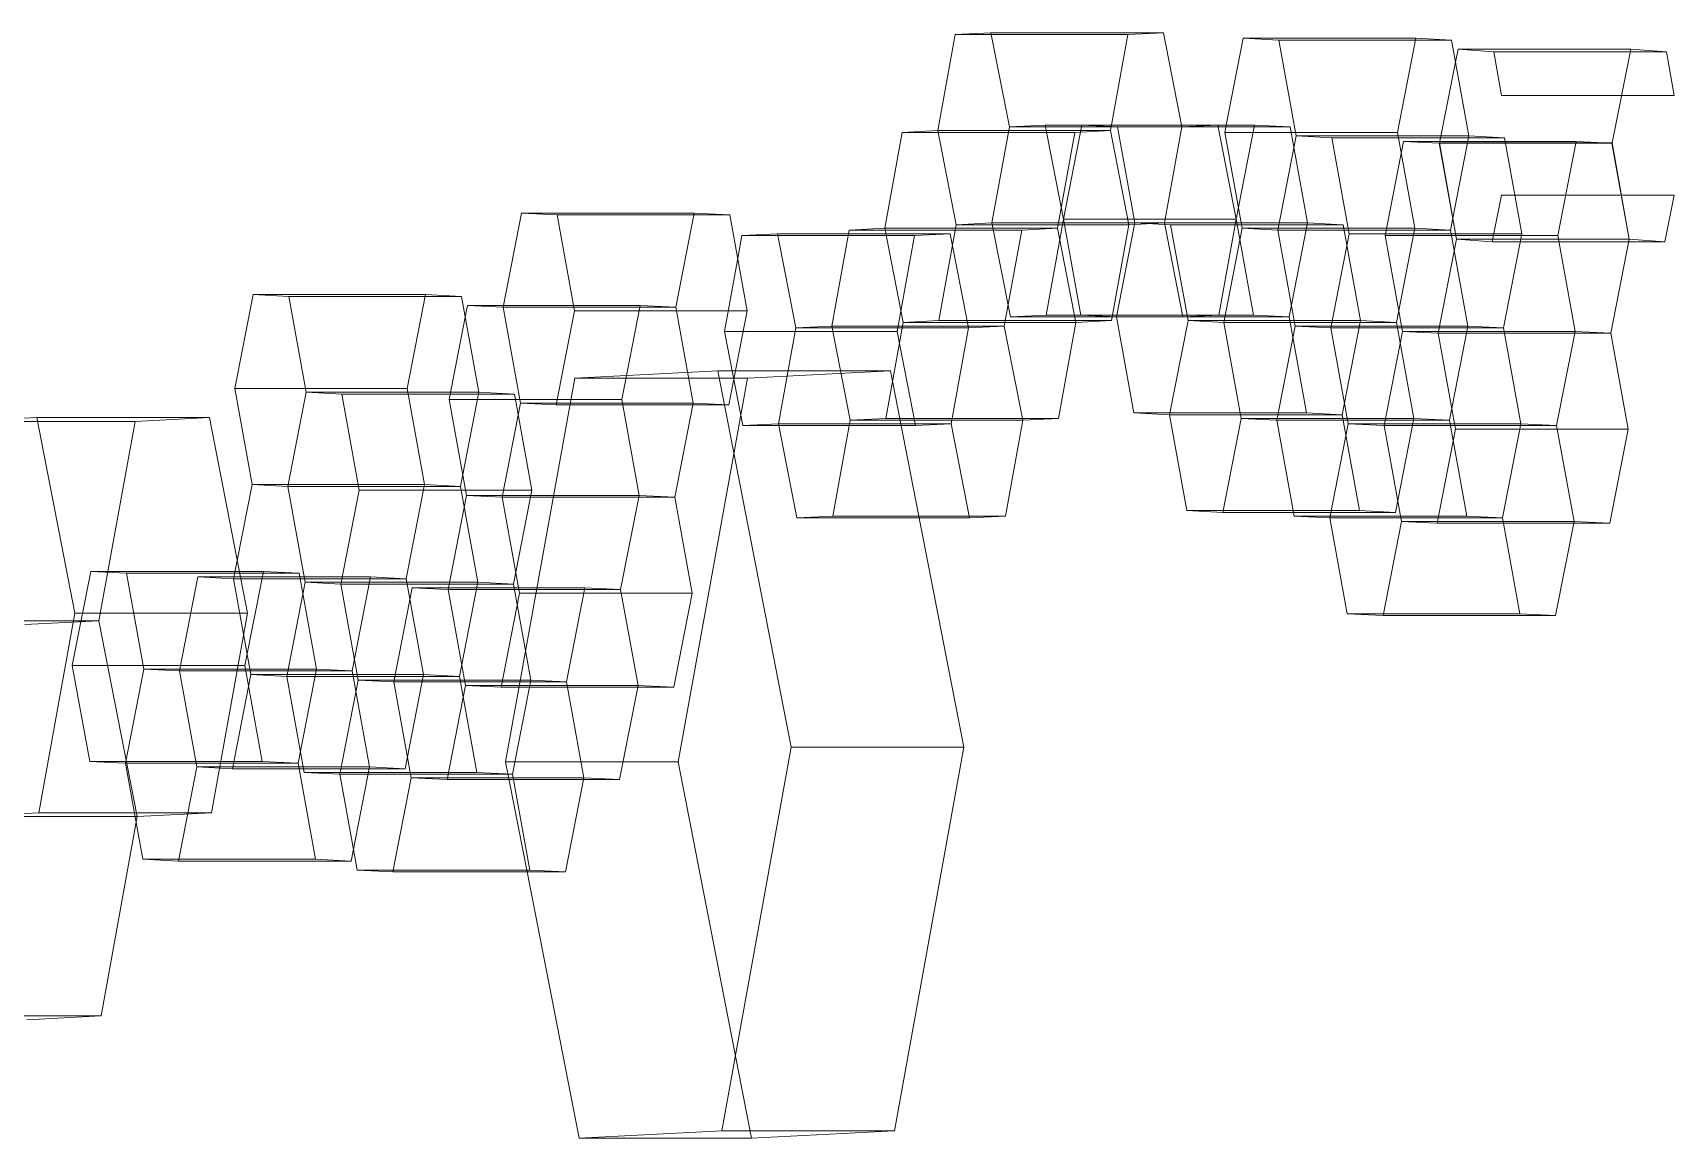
# Model space of a CAD drawing. Header units: millimetres. Extents: x 0 to 550, y -730 to 20.
# Drawn here: x 450.95 to 468.93, y -282.47 to -270.35 of the extents above; entities that cross this region are included whole.
import ezdxf

# ---------------------------------------------------------------- set-up
doc = ezdxf.new("R2010")
doc.units = ezdxf.units.MM
doc.layers.add('auxiliary', color=50, linetype='Continuous')

# ---------------------------------------------------------------- blocks, each defined once
blk = doc.blocks.new('A$C6284043d')
at = {"color": 3, "linetype": 'Continuous', "lineweight": 0, "extrusion": (-2.22045e-16, 1, -2.22045e-16)}
for p, q in [((-53397.02, 1851.35), (-53377.45, 1852.34)), ((-53282.9, 1852.34), (-53377.45, 1852.34)), ((-53302.47, 1851.35), (-53282.9, 1852.34)), ((-53282.9, 1852.34), (-53272.83, 1800.77)), ((-53406.53, 1798.79), (-53397.02, 1851.35)), ((-53302.47, 1851.35), (-53397.02, 1851.35)), ((-53311.98, 1798.79), (-53302.47, 1851.35)), ((-53248.61, 1801.76), (-53239.32, 1849.36)), ((-53248.61, 1801.76), (-53239.32, 1849.36)), ((-53144.77, 1849.36), (-53239.32, 1849.36)), ((-53144.77, 1849.36), (-53239.32, 1849.36)), ((-53154.84, 1797.79), (-53144.77, 1849.36)), ((-53154.84, 1797.79), (-53144.77, 1849.36)), ((-53144.77, 1849.36), (-53125.2, 1848.37)), ((-53144.77, 1849.36), (-53125.2, 1848.37)), ((-53125.2, 1848.37), (-53115.69, 1795.81)), ((-53125.2, 1848.37), (-53115.69, 1795.81)), ((-53123.02, 1836.31), (-53121.61, 1843.39)), ((-53027.06, 1843.39), (-53121.61, 1843.39)), ((-53037.26, 1792.08), (-53027.06, 1843.39)), ((-53027.06, 1843.39), (-53007.49, 1841.91)), ((-53007.49, 1841.91), (-53027.35, 1841.91)), ((-53007.49, 1841.91), (-53003.24, 1817.93)), ((-53003.24, 1817.93), (-53032.12, 1817.93)), ((-53426.1, 1797.79), (-53406.53, 1798.79)), ((-53311.98, 1798.79), (-53406.53, 1798.79)), ((-53311.98, 1798.79), (-53406.53, 1798.79)), ((-53331.55, 1797.79), (-53311.98, 1798.79)), ((-53301.91, 1747.22), (-53311.98, 1798.79)), ((-53311.98, 1798.79), (-53301.91, 1747.22)), ((-53272.83, 1800.77), (-53282.34, 1748.21)), ((-53272.83, 1800.77), (-53282.34, 1748.21)), ((-53253.26, 1801.76), (-53273.02, 1801.76)), ((-53253.26, 1801.76), (-53272.83, 1800.77)), ((-53233.13, 1801.76), (-53253.26, 1801.76)), ((-53243.19, 1750.2), (-53253.26, 1801.76)), ((-53243.19, 1750.2), (-53233.13, 1801.76)), ((-53233.13, 1801.76), (-53213.55, 1800.77)), ((-53213.55, 1800.77), (-53204.05, 1748.21)), ((-53435.61, 1745.24), (-53426.1, 1797.79)), ((-53331.55, 1797.79), (-53426.1, 1797.79)), ((-53341.05, 1745.24), (-53331.55, 1797.79)), ((-53154.84, 1797.79), (-53213.02, 1797.79)), ((-53154.84, 1797.79), (-53213.02, 1797.79)), ((-53145.33, 1745.24), (-53154.84, 1797.79)), ((-53145.33, 1745.24), (-53154.84, 1797.79)), ((-53115.69, 1795.81), (-53125.76, 1744.24)), ((-53115.69, 1795.81), (-53125.76, 1744.24)), ((-53115.69, 1795.81), (-53125.76, 1744.24)), ((-53096.12, 1794.82), (-53115.69, 1795.81)), ((-53086.61, 1742.26), (-53096.12, 1794.82)), ((-53056.98, 1792.83), (-53095.76, 1792.83)), ((-53056.98, 1792.83), (-53067.04, 1741.27)), ((-53037.4, 1791.84), (-53056.98, 1792.83)), ((-53037.26, 1792.08), (-53042.09, 1792.08)), ((-53027.9, 1739.28), (-53037.4, 1791.84)), ((-53027.9, 1739.28), (-53037.26, 1792.08)), ((-53003.24, 1763.4), (-53032.17, 1763.4)), ((-53003.24, 1763.4), (-53008.33, 1737.8)), ((-53644.43, 1703), (-53634.55, 1753.57)), ((-53540, 1753.57), (-53634.55, 1753.57)), ((-53540, 1753.57), (-53550.07, 1702.01)), ((-53520.43, 1752.58), (-53540, 1753.57)), ((-53510.92, 1700.02), (-53520.43, 1752.58)), ((-53455.54, 1742.26), (-53455.18, 1744.24)), ((-53455.18, 1744.24), (-53435.61, 1745.24)), ((-53360.63, 1744.24), (-53455.18, 1744.24)), ((-53341.05, 1745.24), (-53435.61, 1745.24)), ((-53341.05, 1745.24), (-53435.61, 1745.24)), ((-53360.63, 1744.24), (-53370.13, 1691.68)), ((-53341.05, 1745.24), (-53360.63, 1744.24)), ((-53330.99, 1693.67), (-53341.05, 1745.24)), ((-53330.99, 1693.67), (-53341.05, 1745.24)), ((-53301.91, 1747.22), (-53311.42, 1694.66)), ((-53282.34, 1748.21), (-53301.91, 1747.22)), ((-53282.34, 1748.21), (-53272.27, 1696.65)), ((-53252.7, 1697.64), (-53243.19, 1750.2)), ((-53233.69, 1697.64), (-53243.19, 1750.2)), ((-53204.05, 1748.21), (-53214.11, 1696.65)), ((-53204.05, 1748.21), (-53214.11, 1696.65)), ((-53184.48, 1747.22), (-53204.05, 1748.21)), ((-53174.97, 1694.66), (-53184.48, 1747.22)), ((-53145.33, 1745.24), (-53184.12, 1745.24)), ((-53145.33, 1745.24), (-53184.12, 1745.24)), ((-53145.33, 1745.24), (-53184.12, 1745.24)), ((-53155.4, 1693.67), (-53145.33, 1745.24)), ((-53145.33, 1745.24), (-53125.76, 1744.24)), ((-53125.76, 1744.24), (-53145.33, 1745.24)), ((-53125.76, 1744.24), (-53145.33, 1745.24)), ((-53125.76, 1744.24), (-53116.25, 1691.68)), ((-53125.76, 1744.24), (-53116.25, 1691.68)), ((-53516.14, 1728.86), (-53513.9, 1741.27)), ((-53513.9, 1741.27), (-53494.32, 1742.26)), ((-53419.34, 1741.27), (-53513.9, 1741.27)), ((-53399.77, 1742.26), (-53494.32, 1742.26)), ((-53419.34, 1741.27), (-53428.85, 1688.71)), ((-53399.77, 1742.26), (-53419.34, 1741.27)), ((-53389.71, 1690.69), (-53399.77, 1742.26)), ((-53096.68, 1690.69), (-53086.61, 1742.26)), ((-53067.04, 1741.27), (-53086.81, 1741.27)), ((-53067.04, 1741.27), (-53057.53, 1688.71)), ((-53037.96, 1687.71), (-53027.9, 1739.28)), ((-53008.33, 1737.8), (-53028.19, 1737.8)), ((-53008.33, 1737.8), (-53027.9, 1739.28)), ((-53791.69, 1657.39), (-53781.63, 1708.95)), ((-53687.08, 1708.95), (-53781.63, 1708.95)), ((-53697.14, 1657.39), (-53687.08, 1708.95)), ((-53687.08, 1708.95), (-53667.5, 1707.96)), ((-53667.5, 1707.96), (-53658, 1655.4)), ((-53665.45, 1696.58), (-53664.19, 1703)), ((-53569.64, 1703), (-53664.19, 1703)), ((-53579.71, 1651.43), (-53569.64, 1703)), ((-53569.64, 1703), (-53550.07, 1702.01)), ((-53550.07, 1702.01), (-53540.56, 1649.45)), ((-53550.07, 1702.01), (-53540.56, 1649.45)), ((-53520.99, 1648.46), (-53510.92, 1700.02)), ((-53399.21, 1638.13), (-53389.71, 1690.69)), ((-53399.21, 1638.13), (-53389.71, 1690.69)), ((-53370.13, 1691.68), (-53389.9, 1691.68)), ((-53370.13, 1691.68), (-53389.9, 1691.68)), ((-53389.71, 1690.69), (-53370.13, 1691.68)), ((-53370.13, 1691.68), (-53360.07, 1640.12)), ((-53370.13, 1691.68), (-53360.07, 1640.12)), ((-53340.49, 1641.11), (-53330.99, 1693.67)), ((-53311.42, 1694.66), (-53330.99, 1693.67)), ((-53272.27, 1696.65), (-53311.06, 1696.65)), ((-53299.16, 1644.09), (-53308.67, 1696.65)), ((-53272.27, 1696.65), (-53252.7, 1697.64)), ((-53214.11, 1696.65), (-53272.27, 1696.65)), ((-53214.11, 1696.65), (-53272.27, 1696.65)), ((-53233.69, 1697.64), (-53252.7, 1697.64)), ((-53214.11, 1696.65), (-53233.69, 1697.64)), ((-53214.11, 1696.65), (-53204.61, 1644.09)), ((-53174.97, 1694.66), (-53185.03, 1643.09)), ((-53185.03, 1643.09), (-53174.97, 1694.66)), ((-53155.4, 1693.67), (-53174.97, 1694.66)), ((-53145.89, 1641.11), (-53155.4, 1693.67)), ((-53145.89, 1641.11), (-53155.4, 1693.67)), ((-53126.32, 1640.12), (-53116.25, 1691.68)), ((-53116.25, 1691.68), (-53126.32, 1640.12)), ((-53116.25, 1691.68), (-53096.68, 1690.69)), ((-53116.25, 1691.68), (-53096.68, 1690.69)), ((-53096.68, 1690.69), (-53087.17, 1638.13)), ((-53428.85, 1688.71), (-53513.13, 1688.71)), ((-53428.85, 1688.71), (-53418.78, 1637.14)), ((-53057.53, 1688.71), (-53096.32, 1688.71)), ((-53057.53, 1688.71), (-53096.32, 1688.71)), ((-53067.6, 1637.14), (-53057.53, 1688.71)), ((-53057.53, 1688.71), (-53037.96, 1687.71)), ((-53057.53, 1688.71), (-53037.96, 1687.71)), ((-53037.96, 1687.71), (-53028.46, 1635.15)), ((-53510.78, 1663.17), (-53548.8, 1452.96)), ((-53510.78, 1663.17), (-53518.12, 1663.17)), ((-53432.5, 1667.14), (-53517.34, 1667.14)), ((-53432.5, 1667.14), (-53510.78, 1663.17)), ((-53392.24, 1460.9), (-53432.5, 1667.14)), ((-53697.14, 1657.39), (-53791.69, 1657.39)), ((-53782.19, 1604.83), (-53791.69, 1657.39)), ((-53687.64, 1604.83), (-53697.14, 1657.39)), ((-53658, 1655.4), (-53668.06, 1603.83)), ((-53658, 1655.4), (-53668.06, 1603.83)), ((-53638.42, 1654.41), (-53658, 1655.4)), ((-53628.92, 1601.85), (-53638.42, 1654.41)), ((-53579.71, 1651.43), (-53637.89, 1651.43)), ((-53570.2, 1598.87), (-53579.71, 1651.43)), ((-53540.56, 1649.45), (-53550.63, 1597.88)), ((-53520.99, 1648.46), (-53540.76, 1648.46)), ((-53540.56, 1649.45), (-53520.99, 1648.46)), ((-53940.8, 1639.43), (-53900.11, 1641.49)), ((-53846.25, 1639.43), (-53940.8, 1639.43)), ((-53805.56, 1641.49), (-53900.11, 1641.49)), ((-53846.25, 1639.43), (-53866.01, 1530.16)), ((-53805.56, 1641.49), (-53846.25, 1639.43)), ((-53784.63, 1534.29), (-53805.56, 1641.49)), ((-53418.78, 1637.14), (-53426.65, 1637.14)), ((-53418.78, 1637.14), (-53399.21, 1638.13)), ((-53389.15, 1586.56), (-53399.21, 1638.13)), ((-53360.07, 1640.12), (-53369.57, 1587.56)), ((-53360.07, 1640.12), (-53340.49, 1641.11)), ((-53204.61, 1644.09), (-53299.16, 1644.09)), ((-53279.59, 1643.09), (-53299.16, 1644.09)), ((-53185.03, 1643.09), (-53279.59, 1643.09)), ((-53270.08, 1590.53), (-53279.59, 1643.09)), ((-53185.03, 1643.09), (-53279.59, 1643.09)), ((-53204.61, 1644.09), (-53185.03, 1643.09)), ((-53185.03, 1643.09), (-53175.53, 1590.53)), ((-53155.96, 1589.54), (-53145.89, 1641.11)), ((-53126.32, 1640.12), (-53146.08, 1640.12)), ((-53126.32, 1640.12), (-53146.08, 1640.12)), ((-53126.32, 1640.12), (-53145.89, 1641.11)), ((-53116.81, 1587.56), (-53126.32, 1640.12)), ((-53087.17, 1638.13), (-53097.24, 1586.56)), ((-53087.17, 1638.13), (-53097.24, 1586.56)), ((-53067.6, 1637.14), (-53087.17, 1638.13)), ((-53058.09, 1584.58), (-53067.6, 1637.14)), ((-53058.09, 1584.58), (-53067.6, 1637.14)), ((-53028.46, 1635.15), (-53038.52, 1583.59)), ((-53790.3, 1563.29), (-53782.19, 1604.83)), ((-53687.64, 1604.83), (-53782.19, 1604.83)), ((-53687.64, 1604.83), (-53782.19, 1604.83)), ((-53697.7, 1553.26), (-53687.64, 1604.83)), ((-53668.06, 1603.83), (-53687.64, 1604.83)), ((-53687.64, 1604.83), (-53668.06, 1603.83)), ((-53668.06, 1603.83), (-53658.56, 1551.28)), ((-53668.06, 1603.83), (-53658.56, 1551.28)), ((-53638.98, 1550.28), (-53628.92, 1601.85)), ((-53570.2, 1598.87), (-53629.5, 1598.87)), ((-53570.2, 1598.87), (-53629.5, 1598.87)), ((-53570.2, 1598.87), (-53580.27, 1547.31)), ((-53550.63, 1597.88), (-53570.2, 1598.87)), ((-53550.63, 1597.88), (-53570.2, 1598.87)), ((-53541.12, 1545.32), (-53550.63, 1597.88)), ((-53389.15, 1586.56), (-53416.77, 1586.56)), ((-53369.57, 1587.56), (-53389.15, 1586.56)), ((-53175.53, 1590.53), (-53270.08, 1590.53)), ((-53250.51, 1589.54), (-53270.08, 1590.53)), ((-53155.96, 1589.54), (-53250.51, 1589.54)), ((-53211.36, 1587.56), (-53211.72, 1589.54)), ((-53116.81, 1587.56), (-53211.36, 1587.56)), ((-53191.79, 1586.56), (-53211.36, 1587.56)), ((-53097.24, 1586.56), (-53191.79, 1586.56)), ((-53182.28, 1534.01), (-53191.79, 1586.56)), ((-53097.24, 1586.56), (-53191.79, 1586.56)), ((-53175.53, 1590.53), (-53155.96, 1589.54)), ((-53097.24, 1586.56), (-53116.81, 1587.56)), ((-53097.24, 1586.56), (-53087.73, 1534.01)), ((-53068.16, 1533.01), (-53058.09, 1584.58)), ((-53038.52, 1583.59), (-53058.29, 1583.59)), ((-53038.52, 1583.59), (-53058.09, 1584.58)), ((-53775.99, 1557.23), (-53789.11, 1557.23)), ((-53775.99, 1557.23), (-53786.06, 1505.66)), ((-53756.42, 1556.24), (-53775.99, 1557.23)), ((-53746.91, 1503.68), (-53756.42, 1556.24)), ((-53717.27, 1554.25), (-53756.06, 1554.25)), ((-53717.27, 1554.25), (-53727.34, 1502.69)), ((-53697.7, 1553.26), (-53717.27, 1554.25)), ((-53688.19, 1500.7), (-53697.7, 1553.26)), ((-53688.19, 1500.7), (-53697.7, 1553.26)), ((-53668.62, 1499.71), (-53658.56, 1551.28)), ((-53658.56, 1551.28), (-53668.62, 1499.71)), ((-53658.56, 1551.28), (-53638.98, 1550.28)), ((-53658.56, 1551.28), (-53638.98, 1550.28)), ((-53638.98, 1550.28), (-53629.48, 1497.72)), ((-53599.84, 1548.3), (-53638.62, 1548.3)), ((-53609.91, 1496.73), (-53599.84, 1548.3)), ((-53599.84, 1548.3), (-53580.27, 1547.31)), ((-53580.27, 1547.31), (-53570.76, 1494.75)), ((-53580.27, 1547.31), (-53570.76, 1494.75)), ((-53551.19, 1493.75), (-53541.12, 1545.32)), ((-53866.01, 1530.16), (-53960.57, 1530.16)), ((-53866.01, 1530.16), (-53960.57, 1530.16)), ((-53906.71, 1528.1), (-53866.01, 1530.16)), ((-53866.01, 1530.16), (-53845.09, 1422.95)), ((-53866.01, 1530.16), (-53845.09, 1422.95)), ((-53804.4, 1425.02), (-53784.63, 1534.29)), ((-53087.73, 1534.01), (-53182.28, 1534.01)), ((-53162.71, 1533.01), (-53182.28, 1534.01)), ((-53068.16, 1533.01), (-53162.71, 1533.01)), ((-53087.73, 1534.01), (-53068.16, 1533.01)), ((-53786.06, 1505.66), (-53789.81, 1505.66)), ((-53786.06, 1505.66), (-53776.55, 1453.1)), ((-53756.98, 1452.11), (-53746.91, 1503.68)), ((-53756.98, 1452.11), (-53746.91, 1503.68)), ((-53746.91, 1503.68), (-53727.34, 1502.69)), ((-53727.34, 1502.69), (-53717.83, 1450.13)), ((-53727.34, 1502.69), (-53717.83, 1450.13)), ((-53698.26, 1449.13), (-53688.19, 1500.7)), ((-53668.62, 1499.71), (-53688.39, 1499.71)), ((-53668.62, 1499.71), (-53688.39, 1499.71)), ((-53668.62, 1499.71), (-53688.19, 1500.7)), ((-53659.12, 1447.15), (-53668.62, 1499.71)), ((-53629.48, 1497.72), (-53639.54, 1446.16)), ((-53629.48, 1497.72), (-53639.54, 1446.16)), ((-53609.91, 1496.73), (-53629.48, 1497.72)), ((-53600.4, 1444.17), (-53609.91, 1496.73)), ((-53600.4, 1444.17), (-53609.91, 1496.73)), ((-53570.76, 1494.75), (-53580.83, 1443.18)), ((-53551.19, 1493.75), (-53570.95, 1493.75)), ((-53570.76, 1494.75), (-53551.19, 1493.75)), ((-53430.26, 1250.69), (-53392.24, 1460.9)), ((-53756.98, 1452.11), (-53799.5, 1452.11)), ((-53756.98, 1452.11), (-53799.5, 1452.11)), ((-53776.55, 1453.1), (-53799.32, 1453.1)), ((-53776.55, 1453.1), (-53756.98, 1452.11)), ((-53747.47, 1399.55), (-53756.98, 1452.11)), ((-53717.83, 1450.13), (-53727.9, 1398.56)), ((-53698.26, 1449.13), (-53718.03, 1449.13)), ((-53717.83, 1450.13), (-53698.26, 1449.13)), ((-53548.8, 1452.96), (-53578.92, 1452.96)), ((-53548.8, 1452.96), (-53508.54, 1246.72)), ((-53639.54, 1446.16), (-53718.61, 1446.16)), ((-53639.54, 1446.16), (-53718.61, 1446.16)), ((-53659.12, 1447.15), (-53718.41, 1447.15)), ((-53639.54, 1446.16), (-53659.12, 1447.15)), ((-53639.54, 1446.16), (-53630.04, 1393.6)), ((-53610.46, 1392.6), (-53600.4, 1444.17)), ((-53580.83, 1443.18), (-53600.59, 1443.18)), ((-53580.83, 1443.18), (-53600.4, 1444.17)), ((-53845.09, 1422.95), (-53864.85, 1313.68)), ((-53845.09, 1422.95), (-53804.4, 1425.02)), ((-53842.02, 1399.55), (-53845.67, 1419.72)), ((-53724.59, 1393.6), (-53726.65, 1404.97)), ((-53747.47, 1399.55), (-53842.02, 1399.55)), ((-53822.45, 1398.56), (-53842.02, 1399.55)), ((-53727.9, 1398.56), (-53822.45, 1398.56)), ((-53727.9, 1398.56), (-53747.47, 1399.55)), ((-53630.04, 1393.6), (-53724.59, 1393.6)), ((-53705.02, 1392.6), (-53724.59, 1393.6)), ((-53630.04, 1393.6), (-53610.46, 1392.6)), ((-53610.46, 1392.6), (-53705.02, 1392.6)), ((-53603.09, 1246.72), (-53631.57, 1392.6)), ((-53864.85, 1313.68), (-53905.54, 1311.62)), ((-53508.54, 1246.72), (-53430.26, 1250.69)), ((-53508.54, 1246.72), (-53603.09, 1246.72))]:
    blk.add_line(p, q, dxfattribs=at)
at = {"color": 0, "linetype": 'Continuous', "lineweight": 0, "extrusion": (-2.22045e-16, 1, -2.22045e-16)}
for p, q in [((-53377.45, 1852.34), (-53367.38, 1800.77)), ((-53239.32, 1849.36), (-53219.75, 1848.37)), ((-53239.32, 1849.36), (-53219.75, 1848.37)), ((-53219.75, 1848.37), (-53210.24, 1795.81)), ((-53125.2, 1848.37), (-53219.75, 1848.37)), ((-53219.75, 1848.37), (-53210.24, 1795.81)), ((-53125.2, 1848.37), (-53219.75, 1848.37)), ((-53121.61, 1843.39), (-53102.04, 1841.91)), ((-53131.81, 1792.08), (-53123.02, 1836.31)), ((-53102.04, 1841.91), (-53097.79, 1817.93)), ((-53027.35, 1841.91), (-53102.04, 1841.91)), ((-53032.12, 1817.93), (-53097.79, 1817.93)), ((-53396.46, 1747.22), (-53406.53, 1798.79)), ((-53406.53, 1798.79), (-53396.46, 1747.22)), ((-53376.89, 1748.21), (-53367.38, 1800.77)), ((-53367.38, 1800.77), (-53376.89, 1748.21)), ((-53367.38, 1800.77), (-53347.81, 1801.76)), ((-53272.83, 1800.77), (-53367.38, 1800.77)), ((-53272.83, 1800.77), (-53367.38, 1800.77)), ((-53273.02, 1801.76), (-53347.81, 1801.76)), ((-53347.81, 1801.76), (-53337.74, 1750.2)), ((-53337.74, 1750.2), (-53327.68, 1801.76)), ((-53327.68, 1801.76), (-53308.11, 1800.77)), ((-53308.11, 1800.77), (-53298.6, 1748.21)), ((-53213.55, 1800.77), (-53272.83, 1800.77)), ((-53249.39, 1797.79), (-53248.61, 1801.76)), ((-53249.39, 1797.79), (-53248.61, 1801.76)), ((-53213.02, 1797.79), (-53249.39, 1797.79)), ((-53239.88, 1745.24), (-53249.39, 1797.79)), ((-53213.02, 1797.79), (-53249.39, 1797.79)), ((-53239.88, 1745.24), (-53249.39, 1797.79)), ((-53220.31, 1744.24), (-53210.24, 1795.81)), ((-53210.24, 1795.81), (-53220.31, 1744.24)), ((-53210.24, 1795.81), (-53220.31, 1744.24)), ((-53210.24, 1795.81), (-53190.67, 1794.82)), ((-53115.69, 1795.81), (-53210.24, 1795.81)), ((-53115.69, 1795.81), (-53210.24, 1795.81)), ((-53115.69, 1795.81), (-53210.24, 1795.81)), ((-53190.67, 1794.82), (-53181.17, 1742.26)), ((-53096.12, 1794.82), (-53190.67, 1794.82)), ((-53161.59, 1741.27), (-53151.53, 1792.83)), ((-53095.76, 1792.83), (-53151.53, 1792.83)), ((-53151.53, 1792.83), (-53131.95, 1791.84)), ((-53131.95, 1791.84), (-53122.45, 1739.28)), ((-53037.4, 1791.84), (-53131.95, 1791.84)), ((-53042.09, 1792.08), (-53131.81, 1792.08)), ((-53122.45, 1739.28), (-53131.81, 1792.08)), ((-53097.79, 1763.4), (-53102.88, 1737.8)), ((-53032.17, 1763.4), (-53097.79, 1763.4)), ((-53634.55, 1753.57), (-53614.98, 1752.58)), ((-53614.98, 1752.58), (-53605.48, 1700.02)), ((-53520.43, 1752.58), (-53614.98, 1752.58)), ((-53425.54, 1693.67), (-53435.61, 1745.24)), ((-53435.61, 1745.24), (-53425.54, 1693.67)), ((-53396.46, 1747.22), (-53405.97, 1694.66)), ((-53376.89, 1748.21), (-53396.46, 1747.22)), ((-53301.91, 1747.22), (-53396.46, 1747.22)), ((-53301.91, 1747.22), (-53396.46, 1747.22)), ((-53282.34, 1748.21), (-53376.89, 1748.21)), ((-53366.82, 1696.65), (-53376.89, 1748.21)), ((-53282.34, 1748.21), (-53376.89, 1748.21)), ((-53337.74, 1750.2), (-53347.25, 1697.64)), ((-53243.19, 1750.2), (-53337.74, 1750.2)), ((-53328.24, 1697.64), (-53337.74, 1750.2)), ((-53243.19, 1750.2), (-53337.74, 1750.2)), ((-53308.67, 1696.65), (-53298.6, 1748.21)), ((-53298.6, 1748.21), (-53308.67, 1696.65)), ((-53298.6, 1748.21), (-53279.03, 1747.22)), ((-53204.05, 1748.21), (-53282.34, 1748.21)), ((-53204.05, 1748.21), (-53282.34, 1748.21)), ((-53279.03, 1747.22), (-53269.52, 1694.66)), ((-53184.48, 1747.22), (-53279.03, 1747.22)), ((-53249.95, 1693.67), (-53239.88, 1745.24)), ((-53239.88, 1745.24), (-53220.31, 1744.24)), ((-53184.12, 1745.24), (-53239.88, 1745.24)), ((-53184.12, 1745.24), (-53239.88, 1745.24)), ((-53220.31, 1744.24), (-53239.88, 1745.24)), ((-53184.12, 1745.24), (-53239.88, 1745.24)), ((-53220.31, 1744.24), (-53239.88, 1745.24)), ((-53125.76, 1744.24), (-53220.31, 1744.24)), ((-53220.31, 1744.24), (-53210.8, 1691.68)), ((-53125.76, 1744.24), (-53220.31, 1744.24)), ((-53210.8, 1691.68), (-53220.31, 1744.24)), ((-53125.76, 1744.24), (-53220.31, 1744.24)), ((-53125.76, 1744.24), (-53220.31, 1744.24)), ((-53494.32, 1742.26), (-53484.26, 1690.69)), ((-53464.68, 1691.68), (-53455.54, 1742.26)), ((-53181.17, 1742.26), (-53191.23, 1690.69)), ((-53086.61, 1742.26), (-53181.17, 1742.26)), ((-53086.81, 1741.27), (-53161.59, 1741.27)), ((-53152.09, 1688.71), (-53161.59, 1741.27)), ((-53122.45, 1739.28), (-53132.51, 1687.71)), ((-53027.9, 1739.28), (-53122.45, 1739.28)), ((-53102.88, 1737.8), (-53122.45, 1739.28)), ((-53027.9, 1739.28), (-53122.45, 1739.28)), ((-53028.19, 1737.8), (-53102.88, 1737.8)), ((-53523.4, 1688.71), (-53516.14, 1728.86)), ((-53781.63, 1708.95), (-53762.05, 1707.96)), ((-53762.05, 1707.96), (-53752.55, 1655.4)), ((-53667.5, 1707.96), (-53762.05, 1707.96)), ((-53664.19, 1703), (-53644.62, 1702.01)), ((-53644.62, 1702.01), (-53644.43, 1703)), ((-53550.07, 1702.01), (-53644.62, 1702.01)), ((-53635.11, 1649.45), (-53644.62, 1702.01)), ((-53550.07, 1702.01), (-53644.62, 1702.01)), ((-53644.62, 1702.01), (-53635.11, 1649.45)), ((-53605.48, 1700.02), (-53615.54, 1648.46)), ((-53510.92, 1700.02), (-53605.48, 1700.02)), ((-53674.26, 1651.43), (-53665.45, 1696.58)), ((-53493.76, 1638.13), (-53484.26, 1690.69)), ((-53484.26, 1690.69), (-53493.76, 1638.13)), ((-53484.26, 1690.69), (-53464.68, 1691.68)), ((-53389.71, 1690.69), (-53484.26, 1690.69)), ((-53389.71, 1690.69), (-53484.26, 1690.69)), ((-53389.9, 1691.68), (-53464.68, 1691.68)), ((-53454.62, 1640.12), (-53464.68, 1691.68)), ((-53464.68, 1691.68), (-53454.62, 1640.12)), ((-53389.9, 1691.68), (-53464.68, 1691.68)), ((-53425.54, 1693.67), (-53435.05, 1641.11)), ((-53405.97, 1694.66), (-53425.54, 1693.67)), ((-53330.99, 1693.67), (-53425.54, 1693.67)), ((-53330.99, 1693.67), (-53425.54, 1693.67)), ((-53311.42, 1694.66), (-53405.97, 1694.66)), ((-53347.25, 1697.64), (-53366.82, 1696.65)), ((-53311.06, 1696.65), (-53366.82, 1696.65)), ((-53252.7, 1697.64), (-53347.25, 1697.64)), ((-53308.67, 1696.65), (-53328.24, 1697.64)), ((-53279.59, 1643.09), (-53269.52, 1694.66)), ((-53269.52, 1694.66), (-53279.59, 1643.09)), ((-53269.52, 1694.66), (-53249.95, 1693.67)), ((-53174.97, 1694.66), (-53269.52, 1694.66)), ((-53174.97, 1694.66), (-53269.52, 1694.66)), ((-53155.4, 1693.67), (-53249.95, 1693.67)), ((-53240.44, 1641.11), (-53249.95, 1693.67)), ((-53249.95, 1693.67), (-53240.44, 1641.11)), ((-53155.4, 1693.67), (-53249.95, 1693.67)), ((-53220.87, 1640.12), (-53210.8, 1691.68)), ((-53210.8, 1691.68), (-53220.87, 1640.12)), ((-53210.8, 1691.68), (-53191.23, 1690.69)), ((-53116.25, 1691.68), (-53210.8, 1691.68)), ((-53116.25, 1691.68), (-53210.8, 1691.68)), ((-53116.25, 1691.68), (-53210.8, 1691.68)), ((-53191.23, 1690.69), (-53210.8, 1691.68)), ((-53191.23, 1690.69), (-53181.73, 1638.13)), ((-53096.68, 1690.69), (-53191.23, 1690.69)), ((-53096.68, 1690.69), (-53191.23, 1690.69)), ((-53513.13, 1688.71), (-53523.4, 1688.71)), ((-53513.34, 1637.14), (-53523.4, 1688.71)), ((-53162.15, 1637.14), (-53152.09, 1688.71)), ((-53096.32, 1688.71), (-53152.09, 1688.71)), ((-53132.51, 1687.71), (-53152.09, 1688.71)), ((-53152.09, 1688.71), (-53132.51, 1687.71)), ((-53096.32, 1688.71), (-53152.09, 1688.71)), ((-53037.96, 1687.71), (-53132.51, 1687.71)), ((-53132.51, 1687.71), (-53123.01, 1635.15)), ((-53037.96, 1687.71), (-53132.51, 1687.71)), ((-53643.35, 1452.96), (-53605.33, 1663.17)), ((-53605.33, 1663.17), (-53527.05, 1667.14)), ((-53518.12, 1663.17), (-53605.33, 1663.17)), ((-53527.05, 1667.14), (-53486.8, 1460.9)), ((-53517.34, 1667.14), (-53527.05, 1667.14)), ((-53762.61, 1603.83), (-53752.55, 1655.4)), ((-53752.55, 1655.4), (-53762.61, 1603.83)), ((-53752.55, 1655.4), (-53732.98, 1654.41)), ((-53658, 1655.4), (-53752.55, 1655.4)), ((-53658, 1655.4), (-53752.55, 1655.4)), ((-53732.98, 1654.41), (-53723.47, 1601.85)), ((-53638.42, 1654.41), (-53732.98, 1654.41)), ((-53637.89, 1651.43), (-53674.26, 1651.43)), ((-53664.75, 1598.87), (-53674.26, 1651.43)), ((-53635.11, 1649.45), (-53645.18, 1597.88)), ((-53540.56, 1649.45), (-53635.11, 1649.45)), ((-53615.54, 1648.46), (-53635.11, 1649.45)), ((-53540.56, 1649.45), (-53635.11, 1649.45)), ((-53540.76, 1648.46), (-53615.54, 1648.46)), ((-53900.11, 1641.49), (-53879.19, 1534.29)), ((-53493.76, 1638.13), (-53513.34, 1637.14)), ((-53426.65, 1637.14), (-53513.34, 1637.14)), ((-53399.21, 1638.13), (-53493.76, 1638.13)), ((-53483.7, 1586.56), (-53493.76, 1638.13)), ((-53399.21, 1638.13), (-53493.76, 1638.13)), ((-53454.62, 1640.12), (-53464.13, 1587.56)), ((-53435.05, 1641.11), (-53454.62, 1640.12)), ((-53360.07, 1640.12), (-53454.62, 1640.12)), ((-53360.07, 1640.12), (-53454.62, 1640.12)), ((-53340.49, 1641.11), (-53435.05, 1641.11)), ((-53240.44, 1641.11), (-53250.51, 1589.54)), ((-53145.89, 1641.11), (-53240.44, 1641.11)), ((-53220.87, 1640.12), (-53240.44, 1641.11)), ((-53145.89, 1641.11), (-53240.44, 1641.11)), ((-53146.08, 1640.12), (-53220.87, 1640.12)), ((-53211.72, 1589.54), (-53220.87, 1640.12)), ((-53146.08, 1640.12), (-53220.87, 1640.12)), ((-53191.79, 1586.56), (-53181.73, 1638.13)), ((-53181.73, 1638.13), (-53191.79, 1586.56)), ((-53181.73, 1638.13), (-53162.15, 1637.14)), ((-53087.17, 1638.13), (-53181.73, 1638.13)), ((-53087.17, 1638.13), (-53181.73, 1638.13)), ((-53067.6, 1637.14), (-53162.15, 1637.14)), ((-53152.65, 1584.58), (-53162.15, 1637.14)), ((-53162.15, 1637.14), (-53152.65, 1584.58)), ((-53067.6, 1637.14), (-53162.15, 1637.14)), ((-53123.01, 1635.15), (-53133.07, 1583.59)), ((-53028.46, 1635.15), (-53123.01, 1635.15)), ((-53762.61, 1603.83), (-53782.19, 1604.83)), ((-53782.19, 1604.83), (-53762.61, 1603.83)), ((-53668.06, 1603.83), (-53762.61, 1603.83)), ((-53753.11, 1551.28), (-53762.61, 1603.83)), ((-53668.06, 1603.83), (-53762.61, 1603.83)), ((-53668.06, 1603.83), (-53762.61, 1603.83)), ((-53762.61, 1603.83), (-53753.11, 1551.28)), ((-53723.47, 1601.85), (-53733.54, 1550.28)), ((-53628.92, 1601.85), (-53723.47, 1601.85)), ((-53674.82, 1547.31), (-53664.75, 1598.87)), ((-53629.5, 1598.87), (-53664.75, 1598.87)), ((-53645.18, 1597.88), (-53664.75, 1598.87)), ((-53664.75, 1598.87), (-53645.18, 1597.88)), ((-53629.5, 1598.87), (-53664.75, 1598.87)), ((-53550.63, 1597.88), (-53645.18, 1597.88)), ((-53645.18, 1597.88), (-53635.67, 1545.32)), ((-53550.63, 1597.88), (-53645.18, 1597.88)), ((-53464.13, 1587.56), (-53483.7, 1586.56)), ((-53416.77, 1586.56), (-53483.7, 1586.56)), ((-53369.57, 1587.56), (-53464.13, 1587.56)), ((-53152.65, 1584.58), (-53162.71, 1533.01)), ((-53058.09, 1584.58), (-53152.65, 1584.58)), ((-53133.07, 1583.59), (-53152.65, 1584.58)), ((-53058.09, 1584.58), (-53152.65, 1584.58)), ((-53058.29, 1583.59), (-53133.07, 1583.59)), ((-53880.61, 1505.66), (-53870.54, 1557.23)), ((-53789.11, 1557.23), (-53870.54, 1557.23)), ((-53870.54, 1557.23), (-53850.97, 1556.24)), ((-53850.97, 1556.24), (-53841.46, 1503.68)), ((-53756.42, 1556.24), (-53850.97, 1556.24)), ((-53792.25, 1553.26), (-53790.3, 1563.29)), ((-53821.89, 1502.69), (-53811.83, 1554.25)), ((-53811.83, 1554.25), (-53792.25, 1553.26)), ((-53756.06, 1554.25), (-53811.83, 1554.25)), ((-53697.7, 1553.26), (-53792.25, 1553.26)), ((-53782.75, 1500.7), (-53792.25, 1553.26)), ((-53792.25, 1553.26), (-53782.75, 1500.7)), ((-53697.7, 1553.26), (-53792.25, 1553.26)), ((-53763.17, 1499.71), (-53753.11, 1551.28)), ((-53753.11, 1551.28), (-53763.17, 1499.71)), ((-53753.11, 1551.28), (-53733.54, 1550.28)), ((-53658.56, 1551.28), (-53753.11, 1551.28)), ((-53658.56, 1551.28), (-53753.11, 1551.28)), ((-53733.54, 1550.28), (-53753.11, 1551.28)), ((-53658.56, 1551.28), (-53753.11, 1551.28)), ((-53733.54, 1550.28), (-53724.03, 1497.72)), ((-53638.98, 1550.28), (-53733.54, 1550.28)), ((-53638.98, 1550.28), (-53733.54, 1550.28)), ((-53704.46, 1496.73), (-53694.39, 1548.3)), ((-53694.39, 1548.3), (-53674.82, 1547.31)), ((-53638.62, 1548.3), (-53694.39, 1548.3)), ((-53580.27, 1547.31), (-53674.82, 1547.31)), ((-53665.31, 1494.75), (-53674.82, 1547.31)), ((-53674.82, 1547.31), (-53665.31, 1494.75)), ((-53580.27, 1547.31), (-53674.82, 1547.31)), ((-53635.67, 1545.32), (-53645.74, 1493.75)), ((-53541.12, 1545.32), (-53635.67, 1545.32)), ((-53879.19, 1534.29), (-53898.95, 1425.02)), ((-53784.63, 1534.29), (-53879.19, 1534.29)), ((-53789.81, 1505.66), (-53880.61, 1505.66)), ((-53871.1, 1453.1), (-53880.61, 1505.66)), ((-53851.53, 1452.11), (-53841.46, 1503.68)), ((-53841.46, 1503.68), (-53851.53, 1452.11)), ((-53841.46, 1503.68), (-53821.89, 1502.69)), ((-53746.91, 1503.68), (-53841.46, 1503.68)), ((-53746.91, 1503.68), (-53841.46, 1503.68)), ((-53727.34, 1502.69), (-53821.89, 1502.69)), ((-53812.38, 1450.13), (-53821.89, 1502.69)), ((-53727.34, 1502.69), (-53821.89, 1502.69)), ((-53821.89, 1502.69), (-53812.38, 1450.13)), ((-53782.75, 1500.7), (-53792.81, 1449.13)), ((-53688.19, 1500.7), (-53782.75, 1500.7)), ((-53763.17, 1499.71), (-53782.75, 1500.7)), ((-53688.19, 1500.7), (-53782.75, 1500.7)), ((-53688.39, 1499.71), (-53763.17, 1499.71)), ((-53753.67, 1447.15), (-53763.17, 1499.71)), ((-53688.39, 1499.71), (-53763.17, 1499.71)), ((-53734.1, 1446.16), (-53724.03, 1497.72)), ((-53724.03, 1497.72), (-53734.1, 1446.16)), ((-53724.03, 1497.72), (-53704.46, 1496.73)), ((-53629.48, 1497.72), (-53724.03, 1497.72)), ((-53629.48, 1497.72), (-53724.03, 1497.72)), ((-53609.91, 1496.73), (-53704.46, 1496.73)), ((-53694.95, 1444.17), (-53704.46, 1496.73)), ((-53704.46, 1496.73), (-53694.95, 1444.17)), ((-53609.91, 1496.73), (-53704.46, 1496.73)), ((-53665.31, 1494.75), (-53675.38, 1443.18)), ((-53570.76, 1494.75), (-53665.31, 1494.75)), ((-53645.74, 1493.75), (-53665.31, 1494.75)), ((-53570.76, 1494.75), (-53665.31, 1494.75)), ((-53570.95, 1493.75), (-53645.74, 1493.75)), ((-53486.8, 1460.9), (-53524.82, 1250.69)), ((-53392.24, 1460.9), (-53486.8, 1460.9)), ((-53799.32, 1453.1), (-53871.1, 1453.1)), ((-53851.53, 1452.11), (-53871.1, 1453.1)), ((-53799.5, 1452.11), (-53851.53, 1452.11)), ((-53845.67, 1419.72), (-53851.53, 1452.11)), ((-53799.5, 1452.11), (-53851.53, 1452.11)), ((-53812.38, 1450.13), (-53822.45, 1398.56)), ((-53717.83, 1450.13), (-53812.38, 1450.13)), ((-53792.81, 1449.13), (-53812.38, 1450.13)), ((-53717.83, 1450.13), (-53812.38, 1450.13)), ((-53718.03, 1449.13), (-53792.81, 1449.13)), ((-53578.92, 1452.96), (-53643.35, 1452.96)), ((-53631.57, 1392.6), (-53643.35, 1452.96)), ((-53718.41, 1447.15), (-53753.67, 1447.15)), ((-53734.1, 1446.16), (-53753.67, 1447.15)), ((-53718.61, 1446.16), (-53734.1, 1446.16)), ((-53726.65, 1404.97), (-53734.1, 1446.16)), ((-53718.61, 1446.16), (-53734.1, 1446.16)), ((-53694.95, 1444.17), (-53705.02, 1392.6)), ((-53600.4, 1444.17), (-53694.95, 1444.17)), ((-53675.38, 1443.18), (-53694.95, 1444.17)), ((-53600.4, 1444.17), (-53694.95, 1444.17)), ((-53600.59, 1443.18), (-53675.38, 1443.18)), ((-53898.95, 1425.02), (-53939.64, 1422.95)), ((-53845.09, 1422.95), (-53939.64, 1422.95)), ((-53845.09, 1422.95), (-53939.64, 1422.95)), ((-53804.4, 1425.02), (-53898.95, 1425.02)), ((-53864.85, 1313.68), (-53959.4, 1313.68)), ((-53524.82, 1250.69), (-53603.09, 1246.72)), ((-53430.26, 1250.69), (-53524.82, 1250.69))]:
    blk.add_line(p, q, dxfattribs=at)

msp = doc.modelspace()

# ---------------------------------------------------------------- block references
at = {"layer": 'auxiliary', "xscale": 0.02, "yscale": 0.02, "zscale": 0.02}
msp.add_blockref('A$C6284043d', (1528.992, -307.4), dxfattribs=at)

doc.saveas('drawing.dxf')
